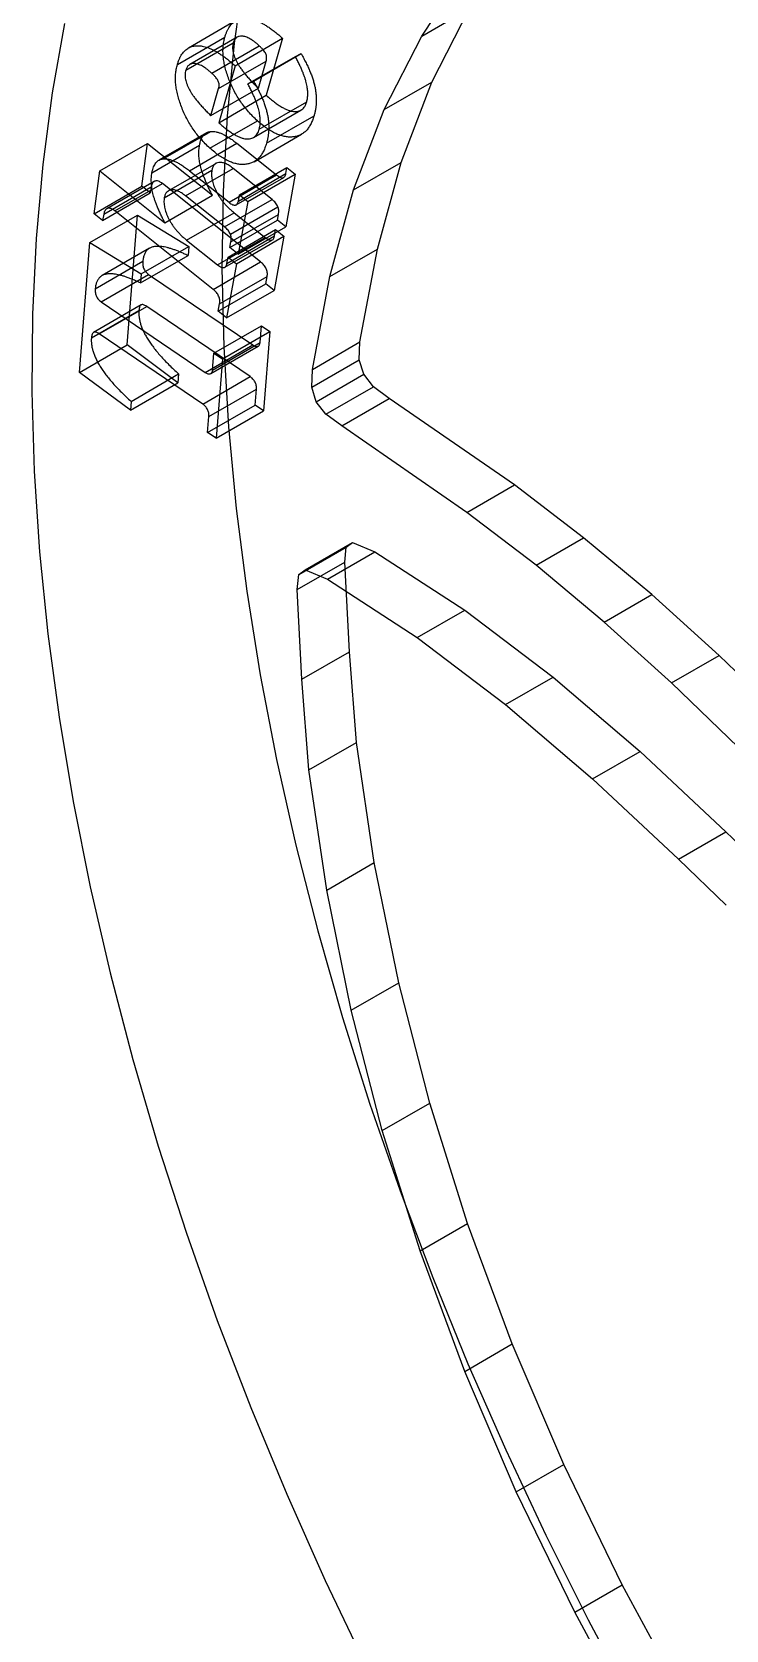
# Paper-space layout 'Sheet2' of a CAD drawing. Header units: inches. Extents: x 0 to 16.3, y 0 to 11.5.
# Drawn here: x 12.68 to 13.197, y 9.11 to 10.299 of the extents above; entities that cross this region are included whole.
import ezdxf

# ---------------------------------------------------------------- set-up
doc = ezdxf.new("R2010")
doc.units = ezdxf.units.IN
doc.header["$MEASUREMENT"] = 0

psp = doc.layouts.new('Sheet2')

# ---------------------------------------------------------------- linework, layer by layer
at = {"color": 7, "linetype": 'Continuous', "lineweight": 25}
for p, q in [((12.97016, 10.29569), (13.00099, 10.342585)), ((12.97016, 10.29569), (13.005515, 10.316101)), ((12.977504, 10.261444), (13.005515, 10.316101)), ((12.831833, 10.307198), (12.796478, 10.286788)), ((12.788254, 10.274418), (12.82361, 10.294829)), ((12.794531, 10.270263), (12.829886, 10.290673)), ((12.832789, 10.294886), (12.797434, 10.274475)), ((12.813841, 10.268053), (12.849196, 10.288463)), ((12.831226, 10.273624), (12.866581, 10.294034)), ((12.866581, 10.294034), (12.854389, 10.251636)), ((12.942149, 10.241034), (12.97016, 10.29569)), ((12.818994, 10.256719), (12.854349, 10.277129)), ((12.84069, 10.260171), (12.876045, 10.280582)), ((12.844961, 10.262221), (12.880316, 10.282631)), ((12.848534, 10.256938), (12.854349, 10.277129)), ((12.876045, 10.280582), (12.880316, 10.282631)), ((12.831226, 10.273624), (12.819034, 10.231225)), ((12.813179, 10.236527), (12.848534, 10.256938)), ((12.813179, 10.236527), (12.818994, 10.256719)), ((12.819034, 10.231225), (12.854389, 10.251636)), ((12.84069, 10.260171), (12.844961, 10.262221)), ((12.942149, 10.241034), (12.977504, 10.261444)), ((12.954779, 10.201688), (12.977504, 10.261444)), ((12.844882, 10.220208), (12.880237, 10.240618)), ((12.849172, 10.226354), (12.884527, 10.246764)), ((12.919424, 10.181278), (12.942149, 10.241034)), ((12.812497, 10.212238), (12.847852, 10.232648)), ((12.854586, 10.215935), (12.889941, 10.236345)), ((12.730612, 10.195333), (12.765968, 10.215743)), ((12.761837, 10.183905), (12.765968, 10.215743)), ((12.765968, 10.215743), (12.814313, 10.177183)), ((12.809864, 10.223709), (12.774508, 10.203299)), ((12.777754, 10.20431), (12.81311, 10.22472)), ((12.797204, 10.19549), (12.83256, 10.2159)), ((12.83256, 10.2159), (12.862056, 10.192389)), ((12.845327, 10.202226), (12.880683, 10.222636)), ((12.769393, 10.193994), (12.804748, 10.214404)), ((12.726482, 10.163495), (12.730612, 10.195333)), ((12.730612, 10.195333), (12.778957, 10.156773)), ((12.778556, 10.17539), (12.813912, 10.1958)), ((12.817022, 10.200961), (12.781667, 10.180551)), ((12.794417, 10.176792), (12.829773, 10.197202)), ((12.797204, 10.19549), (12.826701, 10.171979)), ((12.826701, 10.171979), (12.862056, 10.192389)), ((12.858727, 10.174119), (12.829773, 10.197202)), ((12.833659, 10.17294), (12.869014, 10.193351)), ((12.834481, 10.177467), (12.869836, 10.197877)), ((12.840657, 10.172536), (12.876012, 10.192946)), ((12.876012, 10.192946), (12.868854, 10.153732)), ((12.869014, 10.193351), (12.869836, 10.197877)), ((12.869836, 10.197877), (12.876012, 10.192946)), ((12.919424, 10.181278), (12.954779, 10.201688)), ((12.937073, 10.137133), (12.954779, 10.201688)), ((12.726482, 10.163495), (12.761837, 10.183905)), ((12.7335, 10.163217), (12.768855, 10.183628)), ((12.771036, 10.187534), (12.735681, 10.167123)), ((12.741761, 10.165534), (12.777117, 10.185944)), ((12.768013, 10.178973), (12.761837, 10.183905)), ((12.768855, 10.183628), (12.768013, 10.178973)), ((12.850246, 10.127635), (12.777117, 10.185944)), ((12.832108, 10.170119), (12.867464, 10.190529)), ((12.901717, 10.116723), (12.919424, 10.181278)), ((12.732658, 10.158563), (12.768013, 10.178973)), ((12.778957, 10.156773), (12.814313, 10.177183)), ((12.823372, 10.153709), (12.794417, 10.176792)), ((12.823372, 10.153709), (12.858727, 10.174119)), ((12.827703, 10.148291), (12.863059, 10.168701)), ((12.840657, 10.172536), (12.833498, 10.133322)), ((12.833659, 10.17294), (12.834481, 10.177467)), ((12.834481, 10.177467), (12.840657, 10.172536)), ((12.723135, 10.142091), (12.75849, 10.162501)), ((12.732658, 10.158563), (12.726482, 10.163495)), ((12.7335, 10.163217), (12.732658, 10.158563)), ((12.81489, 10.107224), (12.741761, 10.165534)), ((12.75085, 10.065863), (12.75849, 10.162501)), ((12.75849, 10.162501), (12.796729, 10.139153)), ((12.795179, 10.143842), (12.830535, 10.164253)), ((12.827322, 10.138253), (12.862678, 10.158664)), ((12.828084, 10.142491), (12.86344, 10.162901)), ((12.830535, 10.164253), (12.853574, 10.145881)), ((12.862678, 10.158664), (12.86344, 10.162901)), ((12.868854, 10.153732), (12.862678, 10.158664)), ((12.818219, 10.125471), (12.853574, 10.145881)), ((12.823612, 10.123671), (12.858968, 10.144082)), ((12.825177, 10.126525), (12.860532, 10.146935)), ((12.826039, 10.131237), (12.861394, 10.151647)), ((12.832215, 10.126306), (12.86757, 10.146716)), ((12.833498, 10.133322), (12.868854, 10.153732)), ((12.86757, 10.146716), (12.860211, 10.106344)), ((12.860532, 10.146935), (12.861394, 10.151647)), ((12.861394, 10.151647), (12.86757, 10.146716)), ((12.715495, 10.045453), (12.723135, 10.142091)), ((12.723135, 10.142091), (12.761374, 10.118743)), ((12.767576, 10.137816), (12.732221, 10.117406)), ((12.760832, 10.111947), (12.796187, 10.132357)), ((12.761374, 10.118743), (12.796729, 10.139153)), ((12.795179, 10.143842), (12.818219, 10.125471)), ((12.796729, 10.139153), (12.796187, 10.132357)), ((12.827322, 10.138253), (12.828084, 10.142491)), ((12.833498, 10.133322), (12.827322, 10.138253)), ((12.901717, 10.116723), (12.937073, 10.137133)), ((12.924117, 10.068078), (12.937073, 10.137133)), ((12.727205, 10.107718), (12.762561, 10.128128)), ((12.81489, 10.107224), (12.850246, 10.127635)), ((12.832215, 10.126306), (12.824856, 10.085934)), ((12.825177, 10.126525), (12.826039, 10.131237)), ((12.826039, 10.131237), (12.832215, 10.126306)), ((12.731556, 10.097935), (12.766912, 10.118345)), ((12.761374, 10.118743), (12.760832, 10.111947)), ((12.766912, 10.118345), (12.844332, 10.065848)), ((12.81868, 10.090866), (12.854035, 10.111276)), ((12.819703, 10.096481), (12.855058, 10.116891)), ((12.854035, 10.111276), (12.855058, 10.116891)), ((12.860211, 10.106344), (12.854035, 10.111276)), ((12.888762, 10.047668), (12.901717, 10.116723)), ((12.731556, 10.097935), (12.808977, 10.045438)), ((12.81868, 10.090866), (12.819703, 10.096481)), ((12.824856, 10.085934), (12.860211, 10.106344)), ((12.724298, 10.071028), (12.759653, 10.091438)), ((12.761316, 10.095618), (12.725961, 10.075207)), ((12.730093, 10.07412), (12.765448, 10.09453)), ((12.842467, 10.042311), (12.765448, 10.09453)), ((12.824856, 10.085934), (12.81868, 10.090866)), ((12.807112, 10.021901), (12.730093, 10.07412)), ((12.815473, 10.059749), (12.850829, 10.080159)), ((12.82177, 10.055489), (12.857125, 10.075899)), ((12.849826, 10.067609), (12.850829, 10.080159)), ((12.850829, 10.080159), (12.857125, 10.075899)), ((12.857125, 10.075899), (12.852433, 10.016784)), ((12.715495, 10.045453), (12.75085, 10.065863)), ((12.788688, 10.037675), (12.75085, 10.065863)), ((12.808977, 10.045438), (12.844332, 10.065848)), ((12.813091, 10.044625), (12.848447, 10.065035)), ((12.814471, 10.047198), (12.849826, 10.067609)), ((12.888762, 10.047668), (12.924117, 10.068078)), ((12.923639, 10.05476), (12.924117, 10.068078)), ((12.814471, 10.047198), (12.815473, 10.059749)), ((12.815473, 10.059749), (12.82177, 10.055489)), ((12.82177, 10.055489), (12.817077, 9.996373)), ((12.888284, 10.03435), (12.923639, 10.05476)), ((12.926896, 10.043991), (12.923639, 10.05476)), ((12.753333, 10.017265), (12.715495, 10.045453)), ((12.753333, 10.017265), (12.788688, 10.037675)), ((12.753854, 10.023841), (12.789209, 10.044251)), ((12.789209, 10.044251), (12.788688, 10.037675)), ((12.807112, 10.021901), (12.842467, 10.042311)), ((12.888284, 10.03435), (12.888762, 10.047668)), ((12.89154, 10.023581), (12.926896, 10.043991)), ((12.934209, 10.034747), (12.926896, 10.043991)), ((12.811724, 10.012593), (12.847079, 10.033003)), ((12.846137, 10.021043), (12.847079, 10.033003)), ((12.89154, 10.023581), (12.888284, 10.03435)), ((12.898854, 10.014337), (12.934209, 10.034747)), ((12.910547, 10.00559), (12.945903, 10.026001)), ((12.945903, 10.026001), (12.934209, 10.034747)), ((13.039028, 9.961672), (12.945903, 10.026001)), ((12.753854, 10.023841), (12.753333, 10.017265)), ((12.810781, 10.000633), (12.846137, 10.021043)), ((12.817077, 9.996373), (12.852433, 10.016784)), ((12.852433, 10.016784), (12.846137, 10.021043)), ((12.898854, 10.014337), (12.89154, 10.023581)), ((12.910547, 10.00559), (12.898854, 10.014337)), ((12.810781, 10.000633), (12.811724, 10.012593)), ((13.003672, 9.941262), (12.910547, 10.00559)), ((12.817077, 9.996373), (12.810781, 10.000633)), ((13.003672, 9.941262), (13.039028, 9.961672)), ((13.090516, 9.922344), (13.039028, 9.961672)), ((13.055161, 9.901934), (13.003672, 9.941262)), ((12.883283, 9.89847), (12.918639, 9.91888)), ((12.913961, 9.915439), (12.918639, 9.91888)), ((12.918639, 9.91888), (12.935269, 9.911888)), ((13.055161, 9.901934), (13.090516, 9.922344)), ((13.141292, 9.880022), (13.090516, 9.922344)), ((12.878605, 9.895029), (12.913961, 9.915439)), ((12.899914, 9.891478), (12.935269, 9.911888)), ((12.912887, 9.904317), (12.913961, 9.915439)), ((12.935269, 9.911888), (13.002142, 9.868444)), ((12.877532, 9.883907), (12.912887, 9.904317)), ((12.877532, 9.883907), (12.878605, 9.895029)), ((12.878605, 9.895029), (12.883283, 9.89847)), ((12.883283, 9.89847), (12.899914, 9.891478)), ((12.916233, 9.837549), (12.912887, 9.904317)), ((13.105936, 9.859611), (13.055161, 9.901934)), ((12.880878, 9.817139), (12.877532, 9.883907)), ((12.899914, 9.891478), (12.966787, 9.848034)), ((13.105936, 9.859611), (13.141292, 9.880022)), ((13.191373, 9.834866), (13.141292, 9.880022)), ((12.966787, 9.848034), (13.002142, 9.868444)), ((13.002142, 9.868444), (13.067831, 9.818616)), ((13.156018, 9.814456), (13.105936, 9.859611)), ((12.966787, 9.848034), (13.032476, 9.798206)), ((12.880878, 9.817139), (12.916233, 9.837549)), ((12.921555, 9.769994), (12.916233, 9.837549)), ((13.156018, 9.814456), (13.191373, 9.834866)), ((13.240781, 9.787039), (13.191373, 9.834866)), ((12.8862, 9.749584), (12.880878, 9.817139)), ((13.032476, 9.798206), (13.067831, 9.818616)), ((13.067831, 9.818616), (13.132522, 9.763363)), ((13.205425, 9.766629), (13.156018, 9.814456)), ((13.032476, 9.798206), (13.097166, 9.742952)), ((12.8862, 9.749584), (12.921555, 9.769994)), ((12.934812, 9.680602), (12.921555, 9.769994)), ((13.097166, 9.742952), (13.132522, 9.763363)), ((13.132522, 9.763363), (13.1964, 9.703642)), ((12.899456, 9.660192), (12.8862, 9.749584)), ((13.097166, 9.742952), (13.161045, 9.683232)), ((13.161045, 9.683232), (13.1964, 9.703642)), ((13.1964, 9.703642), (13.231955, 9.669464)), ((12.899456, 9.660192), (12.934812, 9.680602)), ((12.952981, 9.591132), (12.934812, 9.680602)), ((13.161045, 9.683232), (13.1966, 9.649054)), ((12.917626, 9.570722), (12.899456, 9.660192)), ((12.917626, 9.570722), (12.952981, 9.591132)), ((12.976114, 9.501604), (12.952981, 9.591132)), ((12.940758, 9.481193), (12.917626, 9.570722)), ((12.940758, 9.481193), (12.976114, 9.501604)), ((13.004257, 9.412034), (12.976114, 9.501604)), ((12.968902, 9.391623), (12.940758, 9.481193)), ((12.968902, 9.391623), (13.004257, 9.412034)), ((13.037462, 9.32244), (13.004257, 9.412034)), ((13.002107, 9.30203), (12.968902, 9.391623)), ((13.002107, 9.30203), (13.037462, 9.32244)), ((13.075778, 9.232842), (13.037462, 9.32244)), ((13.040422, 9.212431), (13.002107, 9.30203)), ((13.040422, 9.212431), (13.075778, 9.232842)), ((13.119253, 9.143255), (13.075778, 9.232842)), ((13.083897, 9.122845), (13.040422, 9.212431)), ((13.083897, 9.122845), (13.119253, 9.143255)), ((13.167937, 9.053699), (13.119253, 9.143255)), ((13.132582, 9.033289), (13.083897, 9.122845))]:
    psp.add_line(p, q, dxfattribs=at)
at = {"color": 7, "linetype": 'Continuous', "lineweight": 25, "flags": 128}
for points in [[(12.837893, 10.343212), (12.830514, 10.290385), (12.825305, 10.235987), (12.822276, 10.180122), (12.821434, 10.122897), (12.822779, 10.064422), (12.82631, 10.004808), (12.832019, 9.944171), (12.839895, 9.882625), (12.849924, 9.82029), (12.862086, 9.757285), (12.876357, 9.693729), (12.892712, 9.629745), (12.911117, 9.565456), (12.931538, 9.500985), (12.953937, 9.436455), (12.978269, 9.37199), (13.004488, 9.307712), (13.032544, 9.243747), (13.062384, 9.180215), (13.09395, 9.11724), (13.127182, 9.05494)], [(12.704417, 10.305051), (12.695169, 10.253379), (12.688101, 10.200033), (12.683226, 10.145118), (12.680554, 10.08874), (12.680091, 10.031007), (12.681837, 9.972031), (12.685789, 9.911927), (12.691938, 9.85081), (12.700274, 9.7888), (12.71078, 9.726015), (12.723436, 9.662577), (12.738217, 9.59861), (12.755094, 9.534236), (12.774036, 9.469581), (12.795005, 9.404769), (12.817961, 9.339926), (12.842859, 9.275177), (12.869651, 9.210648), (12.898286, 9.146463), (12.928708, 9.082747)]]:
    psp.add_lwpolyline(points, dxfattribs=at)
at = {"color": 7, "linetype": 'Continuous', "lineweight": 25}
for points, knots in [([(12.82361, 10.294829), (12.823843, 10.295577), (12.824299, 10.297047), (12.825111, 10.29909), (12.825993, 10.300971), (12.827042, 10.302581), (12.828107, 10.304097), (12.829318, 10.305364), (12.830624, 10.306438), (12.832008, 10.307346), (12.833505, 10.308023), (12.835053, 10.308588), (12.836741, 10.308846), (12.838471, 10.308994), (12.840303, 10.308904), (12.842199, 10.30869), (12.844211, 10.308167), (12.846286, 10.307548), (12.848464, 10.306686), (12.850743, 10.305564), (12.853127, 10.304242), (12.855617, 10.302649), (12.858216, 10.300859), (12.860916, 10.298793), (12.863723, 10.296539), (12.865614, 10.294881), (12.866581, 10.294034)], [0, 0, 0, 0, 0.044241012, 0.086861245, 0.128456997, 0.168685343, 0.207844145, 0.246346962, 0.284205943, 0.321378645, 0.358320373, 0.395193455, 0.431837411, 0.468788406, 0.505542446, 0.543270978, 0.581802239, 0.620940052, 0.661399226, 0.703717955, 0.747391951, 0.793333756, 0.84168221, 0.891876239, 0.944711427, 1, 1, 1, 1]), ([(12.788254, 10.274418), (12.788487, 10.275167), (12.788944, 10.276637), (12.789755, 10.27868), (12.790638, 10.280561), (12.791687, 10.282171), (12.792752, 10.283687), (12.793963, 10.284954), (12.795268, 10.286028), (12.796652, 10.286935), (12.798149, 10.287612), (12.799697, 10.288178), (12.801386, 10.288436), (12.803116, 10.288584), (12.804947, 10.288494), (12.806844, 10.28828), (12.808856, 10.287757), (12.81093, 10.287138), (12.813109, 10.286275), (12.815388, 10.285154), (12.817772, 10.283832), (12.820262, 10.282239), (12.822861, 10.280449), (12.82556, 10.278383), (12.828368, 10.276129), (12.830259, 10.274471), (12.831226, 10.273624)], [0, 0, 0, 0, 0.044241012, 0.086861245, 0.128456997, 0.168685343, 0.207844145, 0.246346962, 0.284205943, 0.321378645, 0.358320373, 0.395193455, 0.431837411, 0.468788406, 0.505542446, 0.543270978, 0.581802239, 0.620940052, 0.661399226, 0.703717955, 0.747391951, 0.793333756, 0.84168221, 0.891876239, 0.944711427, 1, 1, 1, 1]), ([(12.847852, 10.232648), (12.846696, 10.233733), (12.844421, 10.235866), (12.841181, 10.239342), (12.838171, 10.242985), (12.835403, 10.246797), (12.832831, 10.250737), (12.830514, 10.25485), (12.828447, 10.25912), (12.826617, 10.263488), (12.825054, 10.267865), (12.823826, 10.27215), (12.82293, 10.276305), (12.822396, 10.28031), (12.822166, 10.284189), (12.822296, 10.287908), (12.82275, 10.291497), (12.82332, 10.293705), (12.82361, 10.294829)], [0, 0, 0, 0, 0.067462175, 0.132677083, 0.195997204, 0.258373349, 0.319962296, 0.381574871, 0.443911001, 0.507531414, 0.570807738, 0.632477655, 0.692824091, 0.752868867, 0.812950568, 0.873678248, 0.935703401, 1, 1, 1, 1]), ([(12.829886, 10.290673), (12.829758, 10.290147), (12.82951, 10.289126), (12.829381, 10.287433), (12.829401, 10.285706), (12.829679, 10.283872), (12.830134, 10.281985), (12.830815, 10.280031), (12.83166, 10.278015), (12.832739, 10.275938), (12.834003, 10.273791), (12.835492, 10.271585), (12.837171, 10.26931), (12.839043, 10.266938), (12.841138, 10.264554), (12.843405, 10.26204), (12.8459, 10.259508), (12.847637, 10.257813), (12.848534, 10.256938)], [0, 0, 0, 0, 0.05268824, 0.10240312, 0.15126071, 0.19889949, 0.2475292, 0.29682172, 0.34789796, 0.40223457, 0.46011142, 0.52164704, 0.58864565, 0.65995584, 0.7366973, 0.81852092, 0.90627815, 1, 1, 1, 1]), ([(12.849196, 10.288463), (12.848583, 10.289002), (12.847383, 10.290056), (12.845605, 10.291489), (12.843899, 10.29267), (12.842271, 10.293694), (12.84072, 10.294499), (12.839242, 10.2951), (12.837843, 10.295487), (12.83612, 10.295727), (12.834177, 10.295587), (12.832237, 10.294692), (12.83074, 10.293069), (12.830175, 10.291484), (12.829886, 10.290673)], [0, 0, 0, 0, 0.0813569, 0.15909138, 0.23242142, 0.30110252, 0.36810749, 0.43144199, 0.4926189, 0.55316698, 0.66766513, 0.77638987, 0.88561441, 1, 1, 1, 1]), ([(12.854349, 10.277129), (12.854456, 10.27759), (12.854655, 10.278448), (12.854743, 10.279814), (12.854534, 10.281179), (12.854106, 10.282533), (12.853336, 10.28393), (12.85225, 10.285368), (12.85084, 10.286921), (12.849775, 10.28792), (12.849196, 10.288463)], [0, 0, 0, 0, 0.134702919, 0.251262219, 0.354002912, 0.450352536, 0.552025095, 0.676336241, 0.823908651, 1, 1, 1, 1]), ([(12.813841, 10.268053), (12.813227, 10.268592), (12.812028, 10.269646), (12.810249, 10.271079), (12.808544, 10.27226), (12.806916, 10.273284), (12.805365, 10.274089), (12.803886, 10.27469), (12.802488, 10.275077), (12.800765, 10.275316), (12.798822, 10.275176), (12.796882, 10.274282), (12.795384, 10.272659), (12.79482, 10.271074), (12.794531, 10.270263)], [0, 0, 0, 0, 0.0813569, 0.15909138, 0.23242142, 0.30110252, 0.36810749, 0.43144199, 0.4926189, 0.55316698, 0.66766513, 0.77638987, 0.88561441, 1, 1, 1, 1]), ([(12.884527, 10.246764), (12.884757, 10.247714), (12.885214, 10.249601), (12.885377, 10.252854), (12.885128, 10.256369), (12.884594, 10.259507), (12.883934, 10.262185), (12.883266, 10.264368), (12.882458, 10.266699), (12.881492, 10.269186), (12.880347, 10.271823), (12.879054, 10.274608), (12.877633, 10.277553), (12.876586, 10.27955), (12.876045, 10.280582)], [0, 0, 0, 0, 0.10436136, 0.20736805, 0.31269916, 0.42090435, 0.47813736, 0.53945097, 0.60420272, 0.67361482, 0.74830772, 0.82708162, 0.91064024, 1, 1, 1, 1]), ([(12.880316, 10.282631), (12.88098, 10.281454), (12.882276, 10.279156), (12.884032, 10.275721), (12.885635, 10.272406), (12.887038, 10.269193), (12.888249, 10.266083), (12.889254, 10.263084), (12.890081, 10.260193), (12.890731, 10.257396), (12.891195, 10.254664), (12.891495, 10.251975), (12.891626, 10.249314), (12.891637, 10.246654), (12.891447, 10.244033), (12.891099, 10.241439), (12.890628, 10.238836), (12.890174, 10.237188), (12.889941, 10.236345)], [0, 0, 0, 0, 0.07403406, 0.14461584, 0.2118676, 0.27681693, 0.33902204, 0.39880681, 0.45672387, 0.51309796, 0.56878702, 0.62579084, 0.68341287, 0.74247492, 0.80378688, 0.86709123, 0.93201783, 1, 1, 1, 1]), ([(12.812497, 10.212238), (12.81134, 10.213322), (12.809066, 10.215456), (12.805826, 10.218932), (12.802815, 10.222575), (12.800048, 10.226387), (12.797476, 10.230327), (12.795158, 10.234439), (12.793091, 10.23871), (12.791262, 10.243078), (12.789698, 10.247454), (12.788471, 10.25174), (12.787575, 10.255895), (12.787041, 10.2599), (12.786811, 10.263779), (12.786941, 10.267498), (12.787394, 10.271087), (12.787964, 10.273295), (12.788254, 10.274418)], [0, 0, 0, 0, 0.067462175, 0.132677083, 0.195997204, 0.258373349, 0.319962296, 0.381574871, 0.443911001, 0.507531414, 0.570807738, 0.632477655, 0.692824091, 0.752868867, 0.812950568, 0.873678248, 0.935703401, 1, 1, 1, 1]), ([(12.794531, 10.270263), (12.794403, 10.269737), (12.794154, 10.268716), (12.794025, 10.267023), (12.794045, 10.265296), (12.794324, 10.263462), (12.794779, 10.261574), (12.79546, 10.259621), (12.796305, 10.257605), (12.797384, 10.255528), (12.798648, 10.253381), (12.800136, 10.251175), (12.801816, 10.2489), (12.803687, 10.246528), (12.805783, 10.244144), (12.808049, 10.24163), (12.810544, 10.239098), (12.812282, 10.237403), (12.813179, 10.236527)], [0, 0, 0, 0, 0.05268824, 0.10240312, 0.15126071, 0.19889949, 0.2475292, 0.29682172, 0.34789796, 0.40223457, 0.46011142, 0.52164704, 0.58864565, 0.65995584, 0.7366973, 0.81852092, 0.90627815, 1, 1, 1, 1]), ([(12.818994, 10.256719), (12.819101, 10.257179), (12.819299, 10.258038), (12.819388, 10.259404), (12.819179, 10.260769), (12.818751, 10.262123), (12.817981, 10.263519), (12.816894, 10.264958), (12.815485, 10.26651), (12.81442, 10.26751), (12.813841, 10.268053)], [0, 0, 0, 0, 0.134702919, 0.251262219, 0.354002912, 0.450352536, 0.552025095, 0.676336241, 0.823908651, 1, 1, 1, 1]), ([(12.849172, 10.226354), (12.849402, 10.227304), (12.849859, 10.229191), (12.850022, 10.232444), (12.849773, 10.235959), (12.849238, 10.239097), (12.848579, 10.241774), (12.847911, 10.243958), (12.847103, 10.246289), (12.846137, 10.248775), (12.844992, 10.251412), (12.843699, 10.254198), (12.842278, 10.257143), (12.841231, 10.259139), (12.84069, 10.260171)], [0, 0, 0, 0, 0.10436136, 0.20736805, 0.31269916, 0.42090435, 0.47813736, 0.53945097, 0.60420272, 0.67361482, 0.74830772, 0.82708162, 0.91064024, 1, 1, 1, 1]), ([(12.844961, 10.262221), (12.845625, 10.261044), (12.846921, 10.258745), (12.848677, 10.25531), (12.85028, 10.251996), (12.851683, 10.248783), (12.852894, 10.245672), (12.853899, 10.242673), (12.854726, 10.239783), (12.855376, 10.236986), (12.85584, 10.234254), (12.856139, 10.231565), (12.856271, 10.228904), (12.856282, 10.226244), (12.856092, 10.223623), (12.855743, 10.221028), (12.855273, 10.218425), (12.854818, 10.216778), (12.854586, 10.215935)], [0, 0, 0, 0, 0.07403406, 0.14461584, 0.2118676, 0.27681693, 0.33902204, 0.39880681, 0.45672387, 0.51309796, 0.56878702, 0.62579084, 0.68341287, 0.74247492, 0.80378688, 0.86709123, 0.93201783, 1, 1, 1, 1]), ([(12.854389, 10.251636), (12.855436, 10.250726), (12.857459, 10.248968), (12.86043, 10.246595), (12.863237, 10.244578), (12.865878, 10.242875), (12.868353, 10.24154), (12.870659, 10.240519), (12.872797, 10.239866), (12.874772, 10.23954), (12.876584, 10.239507), (12.87821, 10.23979), (12.8797, 10.240272), (12.880996, 10.241066), (12.882164, 10.242064), (12.883118, 10.243388), (12.883934, 10.244938), (12.884327, 10.246148), (12.884527, 10.246764)], [0, 0, 0, 0, 0.089852743, 0.173637969, 0.251532709, 0.325060763, 0.393515573, 0.457404362, 0.517984463, 0.575869126, 0.631594073, 0.685135759, 0.736998346, 0.788525753, 0.83960687, 0.891502259, 0.944765835, 1, 1, 1, 1]), ([(12.819034, 10.231225), (12.820081, 10.230316), (12.822104, 10.228557), (12.825075, 10.226185), (12.827882, 10.224168), (12.830522, 10.222465), (12.832998, 10.22113), (12.835304, 10.220108), (12.837442, 10.219456), (12.839417, 10.21913), (12.841229, 10.219097), (12.842855, 10.21938), (12.844345, 10.219862), (12.84564, 10.220656), (12.846809, 10.221654), (12.847763, 10.222977), (12.848579, 10.224528), (12.848972, 10.225738), (12.849172, 10.226354)], [0, 0, 0, 0, 0.089852743, 0.173637969, 0.251532709, 0.325060763, 0.393515573, 0.457404362, 0.517984463, 0.575869126, 0.631594073, 0.685135759, 0.736998346, 0.788525753, 0.83960687, 0.891502259, 0.944765835, 1, 1, 1, 1]), ([(12.889941, 10.236345), (12.889567, 10.235164), (12.888833, 10.232844), (12.887408, 10.229772), (12.885727, 10.227157), (12.883854, 10.224928), (12.881702, 10.223188), (12.87934, 10.221854), (12.876723, 10.220987), (12.873914, 10.220541), (12.870951, 10.220507), (12.867876, 10.22094), (12.864725, 10.221796), (12.86149, 10.223114), (12.858179, 10.224836), (12.854787, 10.227013), (12.851323, 10.229614), (12.849024, 10.231623), (12.847852, 10.232648)], [0, 0, 0, 0, 0.06960494, 0.1366245, 0.20090867, 0.26348452, 0.32455336, 0.38535629, 0.44578611, 0.50725275, 0.5682209, 0.62834607, 0.68761627, 0.74706731, 0.80776912, 0.8695906, 0.93351141, 1, 1, 1, 1]), ([(12.804748, 10.214404), (12.804909, 10.215179), (12.805223, 10.216682), (12.805883, 10.218702), (12.806713, 10.220412), (12.807675, 10.221867), (12.808798, 10.223037), (12.810091, 10.223893), (12.811524, 10.224477), (12.81258, 10.224639), (12.81311, 10.22472)], [0, 0, 0, 0, 0.14354154, 0.27856763, 0.40659647, 0.52955191, 0.64942656, 0.76691772, 0.88296739, 1, 1, 1, 1]), ([(12.854586, 10.215935), (12.854212, 10.214753), (12.853478, 10.212434), (12.852052, 10.209362), (12.850372, 10.206747), (12.848499, 10.204518), (12.846347, 10.202777), (12.843985, 10.201444), (12.841368, 10.200577), (12.838559, 10.200131), (12.835595, 10.200097), (12.832521, 10.20053), (12.82937, 10.201386), (12.826135, 10.202704), (12.822823, 10.204426), (12.819432, 10.206603), (12.815968, 10.209204), (12.813669, 10.211213), (12.812497, 10.212238)], [0, 0, 0, 0, 0.06960494, 0.1366245, 0.20090867, 0.26348452, 0.32455336, 0.38535629, 0.44578611, 0.50725275, 0.5682209, 0.62834607, 0.68761627, 0.74706731, 0.80776912, 0.8695906, 0.93351141, 1, 1, 1, 1]), ([(12.81311, 10.22472), (12.813758, 10.224741), (12.815064, 10.224781), (12.81717, 10.224471), (12.819413, 10.223807), (12.821784, 10.222902), (12.824297, 10.221577), (12.826938, 10.220021), (12.829712, 10.218108), (12.831592, 10.21665), (12.83256, 10.2159)], [0, 0, 0, 0, 0.109977414, 0.221465177, 0.336370707, 0.456337913, 0.582002336, 0.713507959, 0.852637711, 1, 1, 1, 1]), ([(12.769393, 10.193994), (12.769554, 10.194769), (12.769867, 10.196272), (12.770528, 10.198292), (12.771358, 10.200002), (12.77232, 10.201457), (12.773443, 10.202627), (12.774736, 10.203483), (12.776169, 10.204067), (12.777224, 10.204229), (12.777754, 10.20431)], [0, 0, 0, 0, 0.14354154, 0.27856763, 0.40659647, 0.52955191, 0.64942656, 0.76691772, 0.88296739, 1, 1, 1, 1]), ([(12.777754, 10.20431), (12.778403, 10.20433), (12.779708, 10.204371), (12.781814, 10.204061), (12.784058, 10.203397), (12.786429, 10.202491), (12.788942, 10.201167), (12.791582, 10.199611), (12.794357, 10.197698), (12.796237, 10.19624), (12.797204, 10.19549)], [0, 0, 0, 0, 0.109977414, 0.221465177, 0.336370707, 0.456337913, 0.582002336, 0.713507959, 0.852637711, 1, 1, 1, 1]), ([(12.814313, 10.177183), (12.813752, 10.178289), (12.812667, 10.180426), (12.811186, 10.18358), (12.809808, 10.18655), (12.808633, 10.189377), (12.807571, 10.192034), (12.806728, 10.19453), (12.805958, 10.19686), (12.80522, 10.199734), (12.804588, 10.203158), (12.804195, 10.207114), (12.804229, 10.210904), (12.804573, 10.213227), (12.804748, 10.214404)], [0, 0, 0, 0, 0.08728731, 0.16879838, 0.24634563, 0.31889088, 0.38731046, 0.45113231, 0.51084556, 0.56647941, 0.67369994, 0.78064892, 0.88885116, 1, 1, 1, 1]), ([(12.778957, 10.156773), (12.778396, 10.157878), (12.777311, 10.160016), (12.77583, 10.16317), (12.774452, 10.166139), (12.773278, 10.168967), (12.772216, 10.171623), (12.771372, 10.17412), (12.770603, 10.17645), (12.769865, 10.179324), (12.769233, 10.182748), (12.768839, 10.186704), (12.768874, 10.190494), (12.769218, 10.192817), (12.769393, 10.193994)], [0, 0, 0, 0, 0.08728731, 0.16879838, 0.24634563, 0.31889088, 0.38731046, 0.45113231, 0.51084556, 0.56647941, 0.67369994, 0.78064892, 0.88885116, 1, 1, 1, 1]), ([(12.813912, 10.1958), (12.813834, 10.195252), (12.813681, 10.194167), (12.813639, 10.192418), (12.813787, 10.190587), (12.814083, 10.188688), (12.814573, 10.186706), (12.815233, 10.184652), (12.816099, 10.182526), (12.817083, 10.180344), (12.818245, 10.178143), (12.819576, 10.175986), (12.821047, 10.173881), (12.82266, 10.171837), (12.824417, 10.169842), (12.82633, 10.167922), (12.828372, 10.166004), (12.829803, 10.164845), (12.830535, 10.164253)], [0, 0, 0, 0, 0.05523379, 0.10931497, 0.16289795, 0.21660828, 0.27127111, 0.32761151, 0.38568123, 0.44687371, 0.50937527, 0.57282498, 0.6374168, 0.7037822, 0.77250373, 0.84477125, 0.92060577, 1, 1, 1, 1]), ([(12.829773, 10.197202), (12.828773, 10.197958), (12.826859, 10.199406), (12.824044, 10.20089), (12.821461, 10.201695), (12.819172, 10.201752), (12.817197, 10.201206), (12.815656, 10.199983), (12.81447, 10.198231), (12.814101, 10.196625), (12.813912, 10.1958)], [0, 0, 0, 0, 0.14749111, 0.28234365, 0.40879229, 0.5319417, 0.65046104, 0.76471801, 0.879175, 1, 1, 1, 1]), ([(12.862056, 10.192389), (12.862536, 10.192027), (12.863433, 10.191349), (12.864721, 10.190615), (12.865851, 10.190225), (12.866809, 10.19023), (12.867606, 10.190547), (12.868241, 10.191193), (12.868723, 10.192137), (12.868914, 10.192933), (12.869014, 10.193351)], [0, 0, 0, 0, 0.15531647, 0.29018592, 0.41068382, 0.52076959, 0.63012457, 0.74186275, 0.86445281, 1, 1, 1, 1]), ([(12.777117, 10.185944), (12.77661, 10.186321), (12.775631, 10.187049), (12.774183, 10.187754), (12.772858, 10.188009), (12.771671, 10.187884), (12.770659, 10.187363), (12.769839, 10.186472), (12.769214, 10.185222), (12.768978, 10.184173), (12.768855, 10.183628)], [0, 0, 0, 0, 0.13192338, 0.25492729, 0.37120587, 0.4896303, 0.60809247, 0.72830271, 0.8588865, 1, 1, 1, 1]), ([(12.794417, 10.176792), (12.793417, 10.177548), (12.791503, 10.178995), (12.788688, 10.18048), (12.786106, 10.181285), (12.783817, 10.181342), (12.781842, 10.180796), (12.7803, 10.179573), (12.779115, 10.177821), (12.778746, 10.176214), (12.778556, 10.17539)], [0, 0, 0, 0, 0.14749111, 0.28234365, 0.40879229, 0.5319417, 0.65046104, 0.76471801, 0.879175, 1, 1, 1, 1]), ([(12.778556, 10.17539), (12.778479, 10.174841), (12.778325, 10.173756), (12.778284, 10.172008), (12.778432, 10.170177), (12.778728, 10.168278), (12.779218, 10.166296), (12.779878, 10.164241), (12.780744, 10.162116), (12.781728, 10.159934), (12.782889, 10.157732), (12.784221, 10.155576), (12.785692, 10.15347), (12.787305, 10.151427), (12.789062, 10.149432), (12.790974, 10.147512), (12.793017, 10.145594), (12.794447, 10.144435), (12.795179, 10.143842)], [0, 0, 0, 0, 0.05523379, 0.10931497, 0.16289795, 0.21660828, 0.27127111, 0.32761151, 0.38568123, 0.44687371, 0.50937527, 0.57282498, 0.6374168, 0.7037822, 0.77250373, 0.84477125, 0.92060577, 1, 1, 1, 1]), ([(12.826701, 10.171979), (12.827181, 10.171616), (12.828077, 10.170939), (12.829366, 10.170205), (12.830496, 10.169815), (12.831453, 10.16982), (12.832251, 10.170137), (12.832885, 10.170783), (12.833367, 10.171727), (12.833558, 10.172523), (12.833659, 10.17294)], [0, 0, 0, 0, 0.15531647, 0.29018592, 0.41068382, 0.52076959, 0.63012457, 0.74186275, 0.86445281, 1, 1, 1, 1]), ([(12.863059, 10.168701), (12.862811, 10.169206), (12.862313, 10.17022), (12.861303, 10.17166), (12.860089, 10.172979), (12.859193, 10.173729), (12.858727, 10.174119)], [0, 0, 0, 0, 0.23201906, 0.46579808, 0.7221568, 1, 1, 1, 1]), ([(12.86344, 10.162901), (12.863527, 10.163452), (12.863687, 10.16447), (12.863719, 10.166001), (12.863559, 10.167409), (12.863216, 10.168294), (12.863059, 10.168701)], [0, 0, 0, 0, 0.31807101, 0.58863897, 0.81039164, 1, 1, 1, 1]), ([(12.741761, 10.165534), (12.741255, 10.16591), (12.740276, 10.166638), (12.738827, 10.167344), (12.737503, 10.167599), (12.736316, 10.167474), (12.735304, 10.166952), (12.734483, 10.166062), (12.733859, 10.164812), (12.733623, 10.163763), (12.7335, 10.163217)], [0, 0, 0, 0, 0.13192338, 0.25492729, 0.37120587, 0.4896303, 0.60809247, 0.72830271, 0.8588865, 1, 1, 1, 1]), ([(12.827703, 10.148291), (12.827455, 10.148796), (12.826957, 10.149809), (12.825948, 10.15125), (12.824733, 10.152569), (12.823838, 10.153319), (12.823372, 10.153709)], [0, 0, 0, 0, 0.23201906, 0.46579808, 0.7221568, 1, 1, 1, 1]), ([(12.828084, 10.142491), (12.828171, 10.143041), (12.828332, 10.14406), (12.828364, 10.145591), (12.828203, 10.146999), (12.827861, 10.147883), (12.827703, 10.148291)], [0, 0, 0, 0, 0.31807101, 0.58863897, 0.81039164, 1, 1, 1, 1]), ([(12.853574, 10.145881), (12.854047, 10.14552), (12.85493, 10.144847), (12.856209, 10.144147), (12.85733, 10.143797), (12.858313, 10.143772), (12.859123, 10.144112), (12.859775, 10.144758), (12.860264, 10.145705), (12.86044, 10.146512), (12.860532, 10.146935)], [0, 0, 0, 0, 0.15263817, 0.28493849, 0.40547284, 0.51707178, 0.62903696, 0.74335406, 0.86550035, 1, 1, 1, 1]), ([(12.796187, 10.132357), (12.795184, 10.132826), (12.793229, 10.133741), (12.790386, 10.134969), (12.787708, 10.136018), (12.785189, 10.136957), (12.782829, 10.137709), (12.780632, 10.13832), (12.778601, 10.138744), (12.776169, 10.139128), (12.773443, 10.13929), (12.770572, 10.139016), (12.768183, 10.13825), (12.766268, 10.137014), (12.764773, 10.135354), (12.763676, 10.133302), (12.762874, 10.130925), (12.762666, 10.129069), (12.762561, 10.128128)], [0, 0, 0, 0, 0.07035124, 0.13715019, 0.19998766, 0.25976106, 0.31569464, 0.36878355, 0.41822748, 0.46443829, 0.54944722, 0.62644247, 0.69590268, 0.75995194, 0.82040106, 0.8798914, 0.93907895, 1, 1, 1, 1]), ([(12.762561, 10.128128), (12.762535, 10.127595), (12.762488, 10.126601), (12.762598, 10.125098), (12.762891, 10.123694), (12.76338, 10.122387), (12.764045, 10.121188), (12.764863, 10.120105), (12.765841, 10.119146), (12.766542, 10.118622), (12.766912, 10.118345)], [0, 0, 0, 0, 0.16292109, 0.30351526, 0.42765373, 0.54060798, 0.6477044, 0.75713351, 0.87177529, 1, 1, 1, 1]), ([(12.818219, 10.125471), (12.818692, 10.12511), (12.819575, 10.124437), (12.820854, 10.123737), (12.821975, 10.123387), (12.822957, 10.123362), (12.823768, 10.123702), (12.82442, 10.124347), (12.824909, 10.125295), (12.825085, 10.126102), (12.825177, 10.126525)], [0, 0, 0, 0, 0.15263817, 0.28493849, 0.40547284, 0.51707178, 0.62903696, 0.74335406, 0.86550035, 1, 1, 1, 1]), ([(12.855058, 10.116891), (12.855127, 10.117374), (12.855256, 10.118282), (12.855208, 10.119746), (12.854899, 10.121192), (12.854393, 10.122613), (12.853645, 10.123983), (12.852701, 10.12531), (12.851542, 10.126551), (12.850691, 10.127263), (12.850246, 10.127635)], [0, 0, 0, 0, 0.14304696, 0.26855695, 0.38564669, 0.49686717, 0.60929766, 0.72757427, 0.85761059, 1, 1, 1, 1]), ([(12.760832, 10.111947), (12.759829, 10.112416), (12.757873, 10.113331), (12.755031, 10.114559), (12.752352, 10.115608), (12.749834, 10.116546), (12.747474, 10.117299), (12.745276, 10.11791), (12.743246, 10.118333), (12.740813, 10.118718), (12.738087, 10.11888), (12.735217, 10.118605), (12.732828, 10.11784), (12.730913, 10.116604), (12.729418, 10.114944), (12.72832, 10.112891), (12.727519, 10.110515), (12.727311, 10.108659), (12.727205, 10.107718)], [0, 0, 0, 0, 0.07035124, 0.13715019, 0.19998766, 0.25976106, 0.31569464, 0.36878355, 0.41822748, 0.46443829, 0.54944722, 0.62644247, 0.69590268, 0.75995194, 0.82040106, 0.8798914, 0.93907895, 1, 1, 1, 1]), ([(12.727205, 10.107718), (12.72718, 10.107185), (12.727132, 10.106191), (12.727242, 10.104688), (12.727536, 10.103284), (12.728024, 10.101977), (12.72869, 10.100778), (12.729508, 10.099694), (12.730485, 10.098736), (12.731186, 10.098212), (12.731556, 10.097935)], [0, 0, 0, 0, 0.16292109, 0.30351526, 0.42765373, 0.54060798, 0.6477044, 0.75713351, 0.87177529, 1, 1, 1, 1]), ([(12.819703, 10.096481), (12.819772, 10.096964), (12.819901, 10.097872), (12.819852, 10.099336), (12.819544, 10.100782), (12.819038, 10.102202), (12.81829, 10.103573), (12.817345, 10.104899), (12.816187, 10.106141), (12.815335, 10.106853), (12.81489, 10.107224)], [0, 0, 0, 0, 0.14304696, 0.26855695, 0.38564669, 0.49686717, 0.60929766, 0.72757427, 0.85761059, 1, 1, 1, 1]), ([(12.759653, 10.091438), (12.759613, 10.090643), (12.759535, 10.089078), (12.759759, 10.086555), (12.760187, 10.083985), (12.760903, 10.081324), (12.761873, 10.078607), (12.763091, 10.075822), (12.764568, 10.072971), (12.766305, 10.070054), (12.768276, 10.067044), (12.770533, 10.06401), (12.773013, 10.060864), (12.775763, 10.057678), (12.778754, 10.054389), (12.782014, 10.051062), (12.785518, 10.047647), (12.787957, 10.045404), (12.789209, 10.044251)], [0, 0, 0, 0, 0.049695533, 0.097725798, 0.145710316, 0.193596328, 0.242642393, 0.292944099, 0.34580889, 0.40182046, 0.461106426, 0.524537251, 0.59156725, 0.663665974, 0.740227735, 0.821685887, 0.908383941, 1, 1, 1, 1]), ([(12.765448, 10.09453), (12.765026, 10.0948), (12.764225, 10.095311), (12.763096, 10.095752), (12.762107, 10.095915), (12.761299, 10.095681), (12.760665, 10.095096), (12.760154, 10.094209), (12.759836, 10.092939), (12.759717, 10.091959), (12.759653, 10.091438)], [0, 0, 0, 0, 0.13652825, 0.25942851, 0.36848333, 0.47379275, 0.58174412, 0.70287428, 0.84217712, 1, 1, 1, 1]), ([(12.730093, 10.07412), (12.729671, 10.074389), (12.72887, 10.074901), (12.72774, 10.075342), (12.726751, 10.075505), (12.725944, 10.075271), (12.72531, 10.074686), (12.724799, 10.073798), (12.724481, 10.072529), (12.724361, 10.071549), (12.724298, 10.071028)], [0, 0, 0, 0, 0.13652825, 0.25942851, 0.36848333, 0.47379275, 0.58174412, 0.70287428, 0.84217712, 1, 1, 1, 1]), ([(12.724298, 10.071028), (12.724258, 10.070233), (12.72418, 10.068668), (12.724403, 10.066145), (12.724832, 10.063575), (12.725548, 10.060914), (12.726517, 10.058197), (12.727736, 10.055412), (12.729213, 10.052561), (12.73095, 10.049644), (12.732921, 10.046633), (12.735178, 10.0436), (12.737658, 10.040454), (12.740407, 10.037268), (12.743399, 10.033979), (12.746658, 10.030651), (12.750163, 10.027237), (12.752601, 10.024994), (12.753854, 10.023841)], [0, 0, 0, 0, 0.049695533, 0.097725798, 0.145710316, 0.193596328, 0.242642393, 0.292944099, 0.34580889, 0.40182046, 0.461106426, 0.524537251, 0.59156725, 0.663665974, 0.740227735, 0.821685887, 0.908383941, 1, 1, 1, 1]), ([(12.844332, 10.065848), (12.844686, 10.065632), (12.845379, 10.065209), (12.84639, 10.06479), (12.847296, 10.06472), (12.848125, 10.064823), (12.848794, 10.065234), (12.849332, 10.065808), (12.849686, 10.06661), (12.849779, 10.06727), (12.849826, 10.067609)], [0, 0, 0, 0, 0.13694557, 0.26778274, 0.39061894, 0.51606352, 0.64030484, 0.75927555, 0.87635121, 1, 1, 1, 1]), ([(12.808977, 10.045438), (12.809331, 10.045222), (12.810023, 10.044799), (12.811035, 10.04438), (12.81194, 10.04431), (12.812769, 10.044413), (12.813439, 10.044823), (12.813977, 10.045397), (12.814331, 10.0462), (12.814423, 10.04686), (12.814471, 10.047198)], [0, 0, 0, 0, 0.13694557, 0.26778274, 0.39061894, 0.51606352, 0.64030484, 0.75927555, 0.87635121, 1, 1, 1, 1]), ([(12.847079, 10.033003), (12.847099, 10.03344), (12.847137, 10.034279), (12.846982, 10.035616), (12.846615, 10.036941), (12.846059, 10.038225), (12.845363, 10.039442), (12.844511, 10.040549), (12.843537, 10.04154), (12.842831, 10.042048), (12.842467, 10.042311)], [0, 0, 0, 0, 0.13975119, 0.26888228, 0.39013196, 0.50840112, 0.62764773, 0.74460919, 0.86811167, 1, 1, 1, 1]), ([(12.811724, 10.012593), (12.811743, 10.013029), (12.811781, 10.013869), (12.811626, 10.015206), (12.811259, 10.016531), (12.810704, 10.017815), (12.810008, 10.019032), (12.809155, 10.020139), (12.808181, 10.02113), (12.807476, 10.021638), (12.807112, 10.021901)], [0, 0, 0, 0, 0.13975119, 0.26888228, 0.39013196, 0.50840112, 0.62764773, 0.74460919, 0.86811167, 1, 1, 1, 1])]:
    psp.add_open_spline(points, degree=3, knots=knots, dxfattribs=at)

doc.saveas('drawing.dxf')
